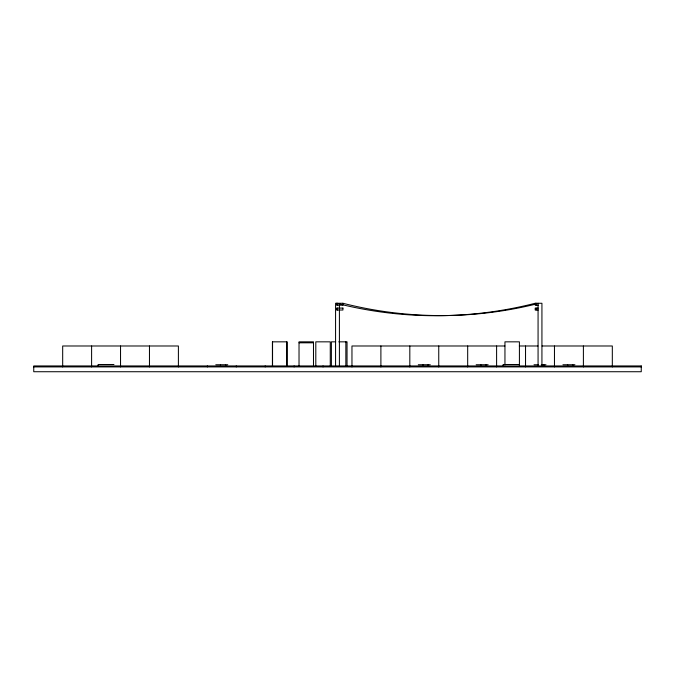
<?xml version="1.0" encoding="UTF-8"?>
<svg xmlns="http://www.w3.org/2000/svg" width="675" height="675" viewBox="0 0 675 675"><rect width="100%" height="100%" fill="white"/><g stroke="black" fill="none" stroke-linecap="round" stroke-linejoin="round"><path stroke-width="1.01" d="M535.191 304.265A404.654 401.001 90 0 1 342.925 303.269L335.568 303.269L335.568 365.943M342.925 303.269L342.925 305.193L336.547 305.193L336.547 303.269A409.708 405.877 -90 0 0 535.208 303.269L541.932 303.269L541.932 365.943M538.203 305.193L535.208 305.193L535.208 303.269M538.203 308.087L535.208 308.087L535.208 310.019L538.203 310.019M335.677 341.837L331.383 341.837L331.383 365.943M338.782 341.837L347.043 341.837L347.043 365.943M299.025 342.807L313.487 342.807M504.875 345.988L351.962 345.988L351.962 366.913M519.337 345.988L537.933 345.988M542.067 345.988L612.318 345.988L612.318 366.913M113.974 364.5L98.128 364.5L98.128 365.943M518.974 364.5L503.128 364.5L503.128 365.943M215.806 364.745L227.77 364.745M418.306 364.745L430.27 364.745M476.162 364.745L488.126 364.745M534.018 364.745L538.447 364.745M541.308 364.745L545.982 364.745M562.942 364.745L574.914 364.745M33.75 366.913L641.25 366.913M583.394 345.988L583.394 366.913M572.78 364.745L572.78 365.943M567.616 364.745L567.616 365.943M554.462 345.988L554.462 366.913M543.856 364.745L543.856 365.943M538.068 303.269L538.068 365.943M536.144 303.269L536.144 305.193M536.144 308.087L536.144 310.019M525.538 345.988L525.538 366.913M519.413 365.943L519.413 341.837L504.951 341.837L504.951 364.93M496.606 345.988L496.606 366.913M485.992 364.745L485.992 365.943M480.828 364.745L480.828 365.943M467.682 345.988L467.682 366.913M438.75 345.988L438.75 366.913M428.136 364.745L428.136 365.943M422.972 364.745L422.972 365.943M409.818 345.988L409.818 366.913M380.894 345.988L380.894 366.913M345.845 341.837L345.845 365.943M339.407 304.315L339.407 365.943M337.449 303.269L337.449 305.193M337.449 308.087L337.449 310.019M330.269 365.943L330.269 341.837L315.807 341.837L315.807 365.943M323.038 365.943L323.038 366.913M313.487 365.943L313.487 341.837L299.025 341.837L299.025 365.943M294.106 365.943L294.106 366.913M287.01 365.943L287.01 341.837L272.413 341.837L272.413 365.943M286.875 341.837L286.875 365.943M272.548 341.837L272.548 365.943M265.182 365.943L265.182 366.913M236.25 365.943L236.25 366.913M225.636 364.745L225.636 365.943M220.472 364.745L220.472 365.943M207.318 365.943L207.318 366.913M178.394 366.913L178.394 345.988L62.682 345.988L62.682 366.913M149.462 345.988L149.462 366.913M120.538 345.988L120.538 366.913M91.606 345.988L91.606 366.913M342.925 308.087L336.547 308.087L336.547 310.019L342.925 310.019L342.925 308.087M641.25 365.943L33.75 365.943L33.75 371.731L641.25 371.731L641.25 365.943"/></g></svg>
